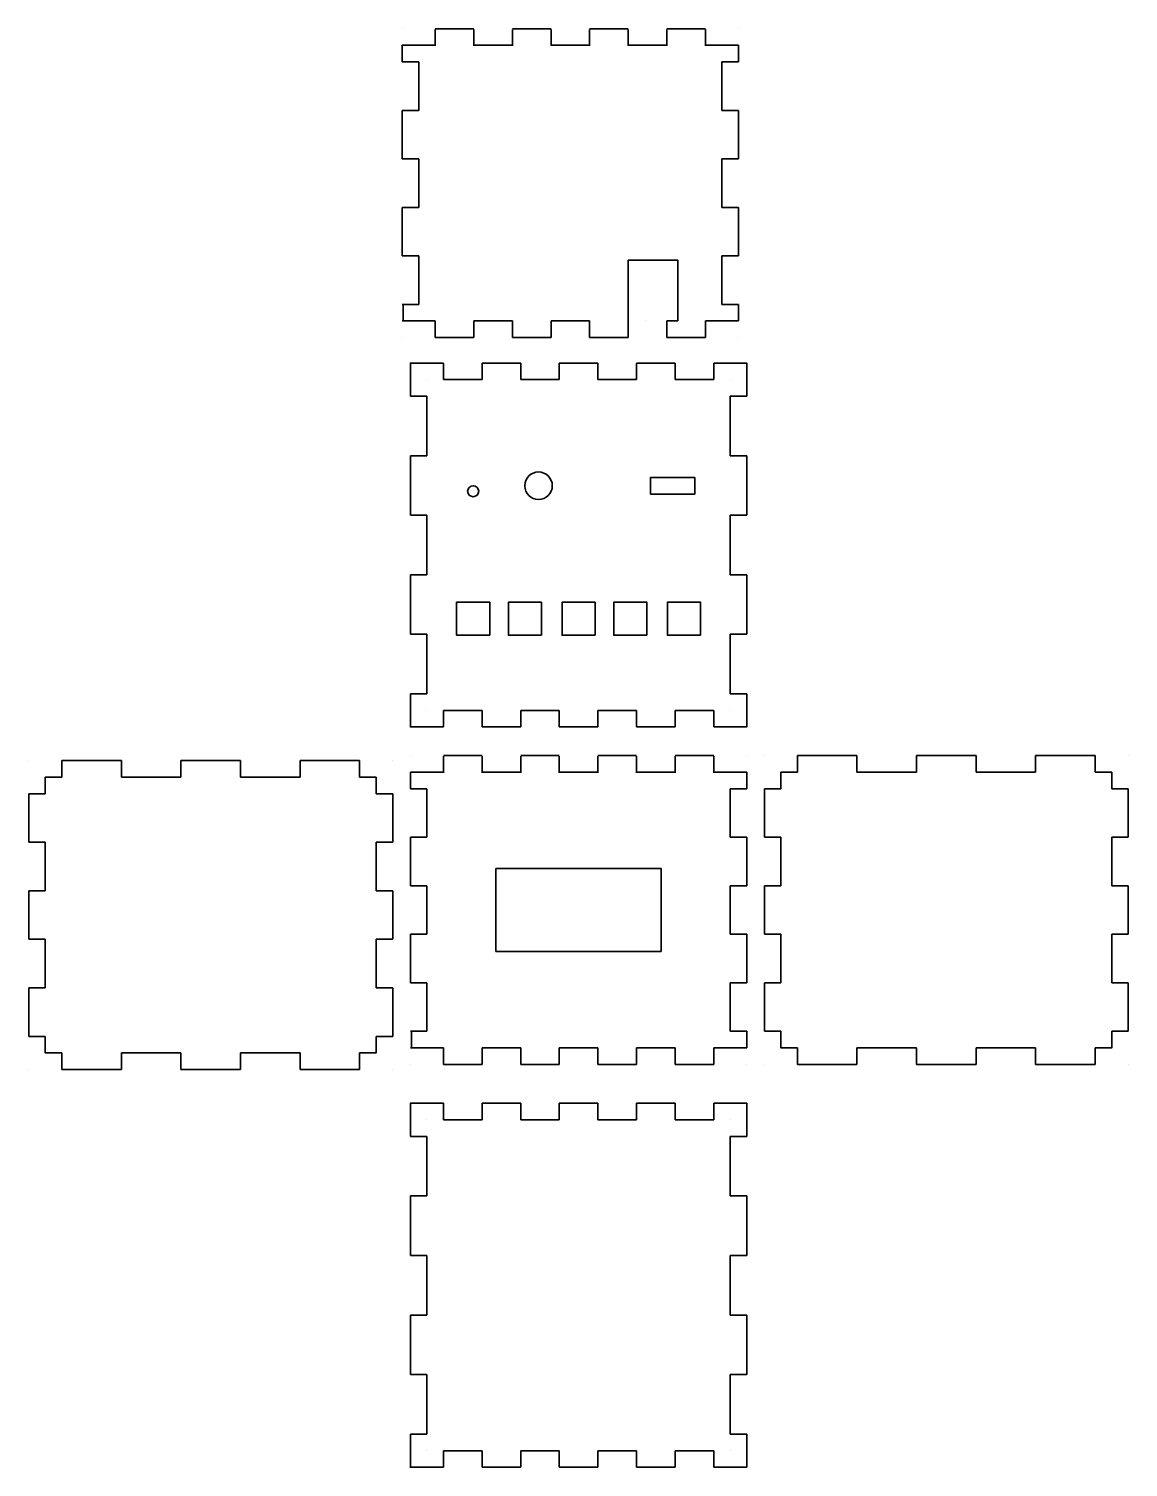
# Model space of a CAD drawing. Header units: inches. Extents: x 5 to 205, y -287 to -26.
import ezdxf

# ---------------------------------------------------------------- set-up
doc = ezdxf.new("R2010")
doc.units = ezdxf.units.IN
doc.header["$MEASUREMENT"] = 0
doc.layers.add('Capa 1', color=7, linetype='Continuous')

# ---------------------------------------------------------------- blocks, each defined once
blk = doc.blocks.new('block 2')
at = {"layer": 'Capa 1', "color": 250, "lineweight": 35, "true_color": 0x201815}
for points in [[(74.5, -158.11), (74.5, -158.11)], [(80.5, -158.11), (87.5, -158.11)], [(80.5, -161.23), (80.5, -158.23)], [(87.5, -158.23), (87.5, -161.23)], [(94.5, -158.11), (101.5, -158.11)], [(94.5, -158.23), (94.5, -161.23)], [(101.5, -158.23), (101.5, -161.23)], [(108.5, -158.11), (115.5, -158.11)], [(108.5, -158.23), (108.5, -161.23)], [(115.5, -158.23), (115.5, -161.23)], [(122.5, -158.11), (129.5, -158.11)], [(122.5, -158.23), (122.5, -161.23)], [(129.5, -161.23), (129.5, -158.23)], [(135.5, -158.11), (135.5, -158.11)], [(77.5, -161.11), (74.5, -161.11)], [(74.5, -161.11), (74.5, -164.11)], [(77.5, -161.11), (80.5, -161.11)], [(87.5, -161.11), (94.5, -161.11)], [(101.5, -161.11), (108.5, -161.11)], [(115.5, -161.11), (122.5, -161.11)], [(129.5, -161.11), (132.5, -161.11)], [(132.5, -161.11), (135.5, -161.11)], [(135.5, -161.11), (135.5, -164.11)], [(74.5, -164.11), (74.5, -164.11)], [(77.5, -164.11), (74.5, -164.11)], [(77.5, -172.91), (77.5, -164.11)], [(132.5, -164.11), (132.5, -172.91)], [(135.5, -164.11), (132.5, -164.11)], [(135.5, -164.11), (135.5, -164.11)], [(135.5, -164.11), (135.5, -164.11)], [(74.5, -172.91), (74.5, -172.91)], [(74.5, -172.91), (77.5, -172.91)], [(74.5, -181.71), (74.5, -172.91)], [(132.5, -172.91), (135.5, -172.91)], [(135.5, -172.91), (135.5, -172.91)], [(135.5, -181.71), (135.5, -172.91)], [(74.5, -181.71), (74.8, -181.71), (77.5, -181.71)], [(77.5, -181.71), (77.5, -181.71)], [(77.5, -190.51), (77.5, -181.71)], [(132.5, -181.71), (132.5, -181.71)], [(132.5, -181.71), (135.5, -181.71)], [(132.5, -190.51), (132.5, -181.71)], [(74.5, -190.51), (74.8, -190.51), (77.5, -190.51)], [(74.5, -199.31), (74.5, -190.51)], [(77.5, -190.51), (77.5, -190.51)], [(132.5, -190.51), (132.5, -190.51)], [(132.5, -190.51), (135.5, -190.51)], [(135.5, -199.31), (135.5, -190.51)], [(74.5, -199.31), (74.5, -199.31)], [(74.5, -199.31), (77.5, -199.31)], [(77.5, -208.11), (77.5, -199.31)], [(132.5, -199.31), (132.5, -199.31)], [(132.5, -199.31), (135.5, -199.31)], [(132.5, -199.31), (132.5, -208.11)], [(135.5, -199.31), (135.5, -199.31)], [(74.5, -208.11), (74.5, -208.11)], [(74.5, -208.11), (77.5, -208.11)], [(74.68, -208.11), (74.68, -211.11)], [(132.5, -208.11), (135.5, -208.11)], [(135.5, -208.11), (135.5, -208.11)], [(135.5, -208.11), (135.5, -208.11)], [(135.5, -208.11), (135.5, -211.11)], [(77.5, -211.11), (74.5, -211.11)], [(80.5, -211.11), (77.5, -211.11)], [(80.5, -214.11), (80.5, -211.11)], [(94.5, -211.11), (87.5, -211.11)], [(87.5, -211.11), (87.5, -214.11)], [(94.5, -211.11), (94.5, -214.11)], [(108.5, -211.11), (101.5, -211.11)], [(101.5, -211.11), (101.5, -214.11)], [(108.5, -211.11), (108.5, -214.11)], [(122.5, -211.11), (115.5, -211.11)], [(115.5, -211.11), (115.5, -214.11)], [(122.5, -211.11), (122.5, -214.11)], [(132.5, -211.11), (129.5, -211.11)], [(129.5, -214.11), (129.5, -211.11)], [(132.5, -211.11), (135.5, -211.11)], [(74.5, -214.11), (74.5, -214.11)], [(87.5, -214.11), (80.5, -214.11)], [(101.5, -214.11), (94.5, -214.11)], [(115.5, -214.11), (108.5, -214.11)], [(129.5, -214.11), (122.5, -214.11)], [(135.5, -214.11), (135.5, -214.11)]]:
    blk.add_lwpolyline(points, dxfattribs=at)
blk = doc.blocks.new('block 3')
at = {"layer": 'Capa 1', "color": 250, "lineweight": 35, "true_color": 0x201815}
for points in [[(73, -26.28), (73, -26.28)], [(79, -26.28), (86, -26.28)], [(79, -29.4), (79, -26.4)], [(86, -26.4), (86, -29.4)], [(93, -26.28), (100, -26.28)], [(93, -26.4), (93, -29.4)], [(100, -26.4), (100, -29.4)], [(107, -26.28), (114, -26.28)], [(107, -26.4), (107, -29.4)], [(114, -26.4), (114, -29.4)], [(121, -26.28), (128, -26.28)], [(121, -26.4), (121, -29.4)], [(128, -29.4), (128, -26.4)], [(134, -26.28), (134, -26.28)], [(76, -29.28), (73, -29.28)], [(73, -29.28), (73, -32.28)], [(76, -29.28), (79, -29.28)], [(86, -29.28), (93, -29.28)], [(100, -29.28), (107, -29.28)], [(114, -29.28), (121, -29.28)], [(128, -29.28), (131, -29.28)], [(131, -29.28), (134, -29.28)], [(134, -29.28), (134, -32.28)], [(73, -32.28), (73, -32.28)], [(76, -32.28), (73, -32.28)], [(76, -41.08), (76, -32.28)], [(131, -32.28), (131, -41.08)], [(134, -32.28), (131, -32.28)], [(134, -32.28), (134, -32.28)], [(134, -32.28), (134, -32.28)], [(73, -41.08), (73, -41.08)], [(73, -41.08), (76, -41.08)], [(73, -49.88), (73, -41.08)], [(131, -41.08), (134, -41.08)], [(134, -41.08), (134, -41.08)], [(134, -49.88), (134, -41.08)], [(73, -49.88), (73.3, -49.88), (76, -49.88)], [(76, -49.88), (76, -49.88)], [(76, -58.68), (76, -49.88)], [(131, -49.88), (131, -49.88)], [(131, -49.88), (134, -49.88)], [(131, -58.68), (131, -49.88)], [(73, -58.68), (73.3, -58.68), (76, -58.68)], [(73, -67.48), (73, -58.68)], [(76, -58.68), (76, -58.68)], [(131, -58.68), (131, -58.68)], [(131, -58.68), (134, -58.68)], [(134, -67.48), (134, -58.68)], [(73, -67.48), (73, -67.48)], [(73, -67.48), (76, -67.48)], [(76, -76.28), (76, -67.48)], [(131, -67.48), (131, -67.48)], [(131, -67.48), (134, -67.48)], [(131, -67.48), (131, -76.28)], [(134, -67.48), (134, -67.48)], [(73, -76.28), (73, -76.28)], [(73, -76.28), (76, -76.28)], [(73.18, -76.28), (73.18, -79.28)], [(131, -76.28), (134, -76.28)], [(134, -76.28), (134, -76.28)], [(134, -76.28), (134, -76.28)], [(134, -76.28), (134, -79.28)], [(76, -79.28), (73, -79.28)], [(79, -79.28), (76, -79.28)], [(79, -82.28), (79, -79.28)], [(93, -79.28), (86, -79.28)], [(86, -79.28), (86, -82.28)], [(93, -79.28), (93, -82.28)], [(107, -79.28), (100, -79.28)], [(100, -79.28), (100, -82.28)], [(107, -79.28), (107, -82.28)], [(114, -79.28), (114, -79.28)], [(114, -79.28), (114, -82.28)], [(121, -79.28), (121, -79.28)], [(121, -79.28), (121, -82.28)], [(131, -79.28), (128, -79.28)], [(128, -82.28), (128, -79.28)], [(131, -79.28), (134, -79.28)], [(73, -82.28), (73, -82.28)], [(86, -82.28), (79, -82.28)], [(100, -82.28), (93, -82.28)], [(114, -82.28), (107, -82.28)], [(128, -82.28), (121, -82.28)], [(134, -82.28), (134, -82.28)]]:
    blk.add_lwpolyline(points, dxfattribs=at)
blk = doc.blocks.new('block 4')
at = {"layer": 'Capa 1', "color": 250, "lineweight": 35, "true_color": 0x201815}
for points in [[(74.5, -227.17), (74.5, -221.17), (80.5, -221.17)], [(80.5, -224.17), (80.5, -221.17)], [(87.5, -221.17), (94.5, -221.17)], [(87.5, -221.17), (87.5, -224.17)], [(94.5, -221.17), (94.5, -224.17)], [(101.5, -221.17), (108.5, -221.17)], [(101.5, -221.17), (101.5, -224.17)], [(108.5, -221.17), (108.5, -224.17)], [(115.5, -221.17), (122.5, -221.17)], [(115.5, -221.17), (115.5, -224.17)], [(122.5, -221.17), (122.5, -224.17)], [(129.5, -221.17), (135.5, -221.17), (135.5, -227.17)], [(129.5, -224.17), (129.5, -221.17)], [(77.5, -224.17), (77.5, -224.17)], [(80.5, -224.17), (87.5, -224.17)], [(94.5, -224.17), (101.5, -224.17)], [(108.5, -224.17), (115.5, -224.17)], [(122.5, -224.17), (129.5, -224.17)], [(132.5, -224.17), (132.5, -224.17)], [(74.5, -227.17), (77.5, -227.17)], [(77.5, -237.97), (77.5, -227.17)], [(132.5, -227.17), (132.5, -237.97)], [(132.5, -227.17), (135.5, -227.17)], [(74.5, -248.77), (74.5, -237.97)], [(77.5, -237.97), (74.5, -237.97)], [(77.5, -237.97), (77.5, -237.97)], [(135.5, -237.97), (132.5, -237.97)], [(135.5, -237.97), (135.5, -248.77)], [(77.5, -248.77), (74.5, -248.77)], [(77.5, -259.57), (77.5, -248.77)], [(77.5, -248.77), (77.5, -248.77)], [(135.5, -248.77), (132.5, -248.77)], [(132.5, -248.77), (132.5, -259.57)], [(74.5, -270.37), (74.5, -259.57)], [(77.5, -259.57), (74.5, -259.57)], [(132.5, -259.57), (132.5, -259.57)], [(135.5, -259.57), (132.5, -259.57)], [(135.5, -259.57), (135.5, -270.37)], [(77.5, -270.37), (74.5, -270.37)], [(77.5, -281.17), (77.5, -270.37)], [(132.5, -270.37), (132.5, -281.17)], [(135.5, -270.37), (132.5, -270.37)], [(80.5, -287.17), (74.5, -287.17), (74.5, -281.17)], [(74.5, -287.17), (74.5, -281.17)], [(74.5, -281.17), (77.5, -281.17)], [(135.5, -281.17), (135.5, -287.17), (129.5, -287.17)], [(132.5, -281.17), (135.5, -281.17)], [(77.5, -284.17), (77.5, -284.17)], [(87.5, -284.17), (80.5, -284.17)], [(80.5, -287.17), (80.5, -284.17)], [(87.5, -284.17), (87.5, -287.17)], [(101.5, -284.17), (94.5, -284.17)], [(94.5, -284.17), (94.5, -287.17)], [(101.5, -284.17), (101.5, -287.17)], [(115.5, -284.17), (108.5, -284.17)], [(108.5, -284.17), (108.5, -287.17)], [(115.5, -284.17), (115.5, -287.17)], [(129.5, -284.17), (122.5, -284.17)], [(122.5, -284.17), (122.5, -287.17)], [(129.5, -287.17), (129.5, -284.17)], [(132.5, -284.17), (132.5, -284.17)], [(74.5, -287.17), (80.5, -287.17)], [(94.5, -287.17), (87.5, -287.17)], [(108.5, -287.17), (101.5, -287.17)], [(122.5, -287.17), (115.5, -287.17)]]:
    blk.add_lwpolyline(points, dxfattribs=at)
blk = doc.blocks.new('block 5')
at = {"layer": 'Capa 1', "color": 250, "lineweight": 35, "true_color": 0x201815}
for points in [[(74.5, -92.91), (74.5, -86.91), (80.5, -86.91)], [(80.5, -89.91), (80.5, -86.91)], [(87.5, -86.91), (94.5, -86.91)], [(87.5, -86.91), (87.5, -89.91)], [(94.5, -86.91), (94.5, -89.91)], [(101.5, -86.91), (108.5, -86.91)], [(101.5, -86.91), (101.5, -89.91)], [(108.5, -86.91), (108.5, -89.91)], [(115.5, -86.91), (122.5, -86.91)], [(115.5, -86.91), (115.5, -89.91)], [(122.5, -86.91), (122.5, -89.91)], [(129.5, -86.91), (135.5, -86.91), (135.5, -92.91)], [(129.5, -89.91), (129.5, -86.91)], [(77.5, -89.91), (77.5, -89.91)], [(80.5, -89.91), (87.5, -89.91)], [(94.5, -89.91), (101.5, -89.91)], [(108.5, -89.91), (115.5, -89.91)], [(122.5, -89.91), (129.5, -89.91)], [(132.5, -89.91), (132.5, -89.91)], [(74.5, -92.91), (77.5, -92.91)], [(77.5, -103.71), (77.5, -92.91)], [(132.5, -92.91), (132.5, -103.71)], [(132.5, -92.91), (135.5, -92.91)], [(74.5, -114.51), (74.5, -103.71)], [(77.5, -103.71), (74.5, -103.71)], [(77.5, -103.71), (77.5, -103.71)], [(135.5, -103.71), (132.5, -103.71)], [(135.5, -103.71), (135.5, -114.51)], [(77.5, -114.51), (74.5, -114.51)], [(77.5, -125.31), (77.5, -114.51)], [(77.5, -114.51), (77.5, -114.51)], [(135.5, -114.51), (132.5, -114.51)], [(132.5, -114.51), (132.5, -125.31)], [(74.5, -136.11), (74.5, -125.31)], [(77.5, -125.31), (74.5, -125.31)], [(132.5, -125.31), (132.5, -125.31)], [(135.5, -125.31), (132.5, -125.31)], [(135.5, -125.31), (135.5, -136.11)], [(77.5, -136.11), (74.5, -136.11)], [(77.5, -146.91), (77.5, -136.11)], [(132.5, -136.11), (132.5, -146.91)], [(135.5, -136.11), (132.5, -136.11)], [(80.5, -152.91), (74.5, -152.91), (74.5, -146.91)], [(74.5, -152.91), (74.5, -146.91)], [(74.5, -146.91), (77.5, -146.91)], [(135.5, -146.91), (135.5, -152.91), (129.5, -152.91)], [(132.5, -146.91), (135.5, -146.91)], [(77.5, -149.91), (77.5, -149.91)], [(87.5, -149.91), (80.5, -149.91)], [(80.5, -152.91), (80.5, -149.91)], [(87.5, -149.91), (87.5, -152.91)], [(101.5, -149.91), (94.5, -149.91)], [(94.5, -149.91), (94.5, -152.91)], [(101.5, -149.91), (101.5, -152.91)], [(115.5, -149.91), (108.5, -149.91)], [(108.5, -149.91), (108.5, -152.91)], [(115.5, -149.91), (115.5, -152.91)], [(129.5, -149.91), (122.5, -149.91)], [(122.5, -149.91), (122.5, -152.91)], [(129.5, -152.91), (129.5, -149.91)], [(132.5, -149.91), (132.5, -149.91)], [(74.5, -152.91), (80.5, -152.91)], [(94.5, -152.91), (87.5, -152.91)], [(108.5, -152.91), (101.5, -152.91)], [(122.5, -152.91), (115.5, -152.91)]]:
    blk.add_lwpolyline(points, dxfattribs=at)
blk = doc.blocks.new('block 6')
at = {"layer": 'Capa 1', "color": 250, "lineweight": 35, "true_color": 0x201815}
for points in [[(5.28, -159.02), (5.28, -159.02)], [(11.28, -159.02), (22.08, -159.02)], [(11.28, -162.02), (11.28, -159.02)], [(22.08, -159.02), (22.08, -162.02)], [(32.88, -159.02), (43.68, -159.02)], [(32.88, -159.02), (32.88, -162.02)], [(43.68, -159.02), (43.68, -162.02)], [(54.48, -159.02), (65.28, -159.02)], [(54.48, -159.02), (54.48, -162.02)], [(65.28, -162.02), (65.28, -159.02)], [(71.28, -159.02), (71.28, -159.02)], [(71.28, -159.02), (71.28, -159.02)], [(8.28, -165.02), (8.28, -162.02), (11.28, -162.02)], [(22.08, -162.02), (32.88, -162.02)], [(43.68, -162.02), (54.48, -162.02)], [(65.28, -162.02), (68.28, -162.02), (68.28, -165.02)], [(5.28, -173.82), (5.28, -165.02)], [(8.28, -165.02), (5.28, -165.02)], [(71.28, -165.02), (68.28, -165.02)], [(71.28, -165.02), (71.28, -173.82)], [(71.28, -165.02), (71.28, -165.02)], [(5.28, -173.82), (8.28, -173.82)], [(8.28, -182.62), (8.28, -173.82)], [(68.28, -173.82), (68.28, -182.62)], [(68.28, -173.82), (71.28, -173.82)], [(5.28, -191.42), (5.28, -182.62)], [(5.28, -182.62), (8.28, -182.62)], [(68.28, -182.62), (71.28, -182.62)], [(71.28, -182.62), (71.28, -191.42)], [(5.28, -191.42), (8.28, -191.42)], [(8.28, -200.23), (8.28, -191.42)], [(68.28, -191.42), (68.28, -200.23)], [(68.28, -191.42), (71.28, -191.42)], [(5.28, -209.02), (5.28, -200.23)], [(5.28, -200.23), (8.28, -200.23)], [(68.28, -200.23), (71.28, -200.23)], [(71.28, -200.23), (71.28, -209.02)], [(5.28, -209.02), (8.28, -209.02)], [(11.28, -212.02), (8.28, -212.02), (8.28, -209.02)], [(68.28, -209.02), (68.28, -212.02), (65.28, -212.02)], [(68.28, -212.02), (68.28, -209.02)], [(68.28, -209.02), (71.28, -209.02)], [(11.28, -215.02), (11.28, -212.02)], [(32.88, -212.02), (22.08, -212.02)], [(22.08, -212.02), (22.08, -215.02)], [(32.88, -212.02), (32.88, -215.02)], [(54.48, -212.02), (43.68, -212.02)], [(43.68, -212.02), (43.68, -215.02)], [(54.48, -212.02), (54.48, -215.02)], [(65.28, -215.02), (65.28, -212.02)], [(5.28, -215.02), (5.28, -215.02)], [(22.08, -215.02), (11.28, -215.02)], [(43.68, -215.02), (32.88, -215.02)], [(65.28, -215.02), (54.48, -215.02)], [(71.28, -215.02), (71.28, -215.02)]]:
    blk.add_lwpolyline(points, dxfattribs=at)
blk = doc.blocks.new('block 7')
at = {"layer": 'Capa 1', "color": 250, "lineweight": 35, "true_color": 0x201815}
for points in [[(138.69, -158.11), (138.69, -158.11)], [(144.69, -158.11), (155.49, -158.11)], [(144.69, -161.11), (144.69, -158.11)], [(155.49, -158.11), (155.49, -161.11)], [(166.29, -158.11), (177.09, -158.11)], [(166.29, -158.11), (166.29, -161.11)], [(177.09, -158.11), (177.09, -161.11)], [(187.89, -158.11), (198.69, -158.11)], [(187.89, -158.11), (187.89, -161.11)], [(198.69, -161.11), (198.69, -158.11)], [(204.69, -158.11), (204.69, -158.11)], [(204.69, -158.11), (204.69, -158.11)], [(141.69, -164.11), (141.69, -161.11), (144.69, -161.11)], [(155.49, -161.11), (166.29, -161.11)], [(177.09, -161.11), (187.89, -161.11)], [(198.69, -161.11), (201.69, -161.11), (201.69, -164.11)], [(138.69, -172.91), (138.69, -164.11)], [(141.69, -164.11), (138.69, -164.11)], [(204.69, -164.11), (201.69, -164.11)], [(204.69, -164.11), (204.69, -172.91)], [(204.69, -164.11), (204.69, -164.11)], [(138.69, -172.91), (141.69, -172.91)], [(141.69, -181.71), (141.69, -172.91)], [(201.69, -172.91), (201.69, -181.71)], [(201.69, -172.91), (204.69, -172.91)], [(138.69, -190.51), (138.69, -181.71)], [(138.69, -181.71), (141.69, -181.71)], [(201.69, -181.71), (204.69, -181.71)], [(204.69, -181.71), (204.69, -190.51)], [(138.69, -190.51), (141.69, -190.51)], [(141.69, -199.31), (141.69, -190.51)], [(201.69, -190.51), (201.69, -199.31)], [(201.69, -190.51), (204.69, -190.51)], [(138.69, -208.11), (138.69, -199.31)], [(138.69, -199.31), (141.69, -199.31)], [(201.69, -199.31), (204.69, -199.31)], [(204.69, -199.31), (204.69, -208.11)], [(138.69, -208.11), (141.69, -208.11)], [(144.69, -211.11), (141.69, -211.11), (141.69, -208.11)], [(201.69, -208.11), (201.69, -211.11), (198.69, -211.11)], [(201.69, -211.11), (201.69, -208.11)], [(201.69, -208.11), (204.69, -208.11)], [(144.69, -214.11), (144.69, -211.11)], [(166.29, -211.11), (155.49, -211.11)], [(155.49, -211.11), (155.49, -214.11)], [(166.29, -211.11), (166.29, -214.11)], [(187.89, -211.11), (177.09, -211.11)], [(177.09, -211.11), (177.09, -214.11)], [(187.89, -211.11), (187.89, -214.11)], [(198.69, -214.11), (198.69, -211.11)], [(138.69, -214.11), (138.69, -214.11)], [(155.49, -214.11), (144.69, -214.11)], [(177.09, -214.11), (166.29, -214.11)], [(198.69, -214.11), (187.89, -214.11)], [(204.69, -214.11), (204.69, -214.11)]]:
    blk.add_lwpolyline(points, dxfattribs=at)

msp = doc.modelspace()

# ---------------------------------------------------------------- linework, layer by layer
at = {"layer": 'Capa 1', "color": 250, "lineweight": 35, "true_color": 0x201815}
for points in [[(114, -79.28), (114, -75.2), (114, -68.28), (123, -68.28), (123, -79.28)], [(117.2, -79.28), (117.2, -79.28)], [(123, -79.28), (121, -79.28)], [(126.06, -110.66), (118.06, -110.66), (118.06, -107.66), (126.06, -107.66), (126.06, -110.66)], [(88.88, -136.29), (82.88, -136.29), (82.88, -130.29), (88.88, -130.29), (88.88, -136.29)], [(98.26, -136.29), (92.26, -136.29), (92.26, -130.29), (98.26, -130.29), (98.26, -136.29)], [(108, -136.29), (102, -136.29), (102, -130.29), (108, -130.29), (108, -136.29)], [(117.38, -136.29), (111.38, -136.29), (111.38, -130.29), (117.38, -130.29), (117.38, -136.29)], [(127.12, -136.29), (121.12, -136.29), (121.12, -130.29), (127.12, -130.29), (127.12, -136.29)], [(120, -193.61), (90, -193.61), (90, -178.61), (120, -178.61), (120, -193.61)]]:
    msp.add_lwpolyline(points, dxfattribs=at)
for points in [[(100.23, -109.16), (100.23, -110.54), (99.11, -111.66), (97.73, -111.66), (96.35, -111.66), (95.23, -110.54), (95.23, -109.16), (95.23, -107.78), (96.35, -106.66), (97.73, -106.66), (99.11, -106.66), (100.23, -107.78), (100.23, -109.16)], [(86.88, -110.16), (86.88, -110.71), (86.43, -111.16), (85.88, -111.16), (85.33, -111.16), (84.88, -110.71), (84.88, -110.16), (84.88, -109.61), (85.33, -109.16), (85.88, -109.16), (86.43, -109.16), (86.88, -109.61), (86.88, -110.16)]]:
    msp.add_open_spline(points, degree=3, knots=[0, 0, 0, 0, 1, 1, 1, 2, 2, 2, 3, 3, 3, 4, 4, 4, 4], dxfattribs=at)

# ---------------------------------------------------------------- block references
at = {"layer": 'Capa 1'}
for name in ['block 3', 'block 5', 'block 6', 'block 2', 'block 7', 'block 4']:
    msp.add_blockref(name, (0, 0), dxfattribs=at)

doc.saveas('drawing.dxf')
